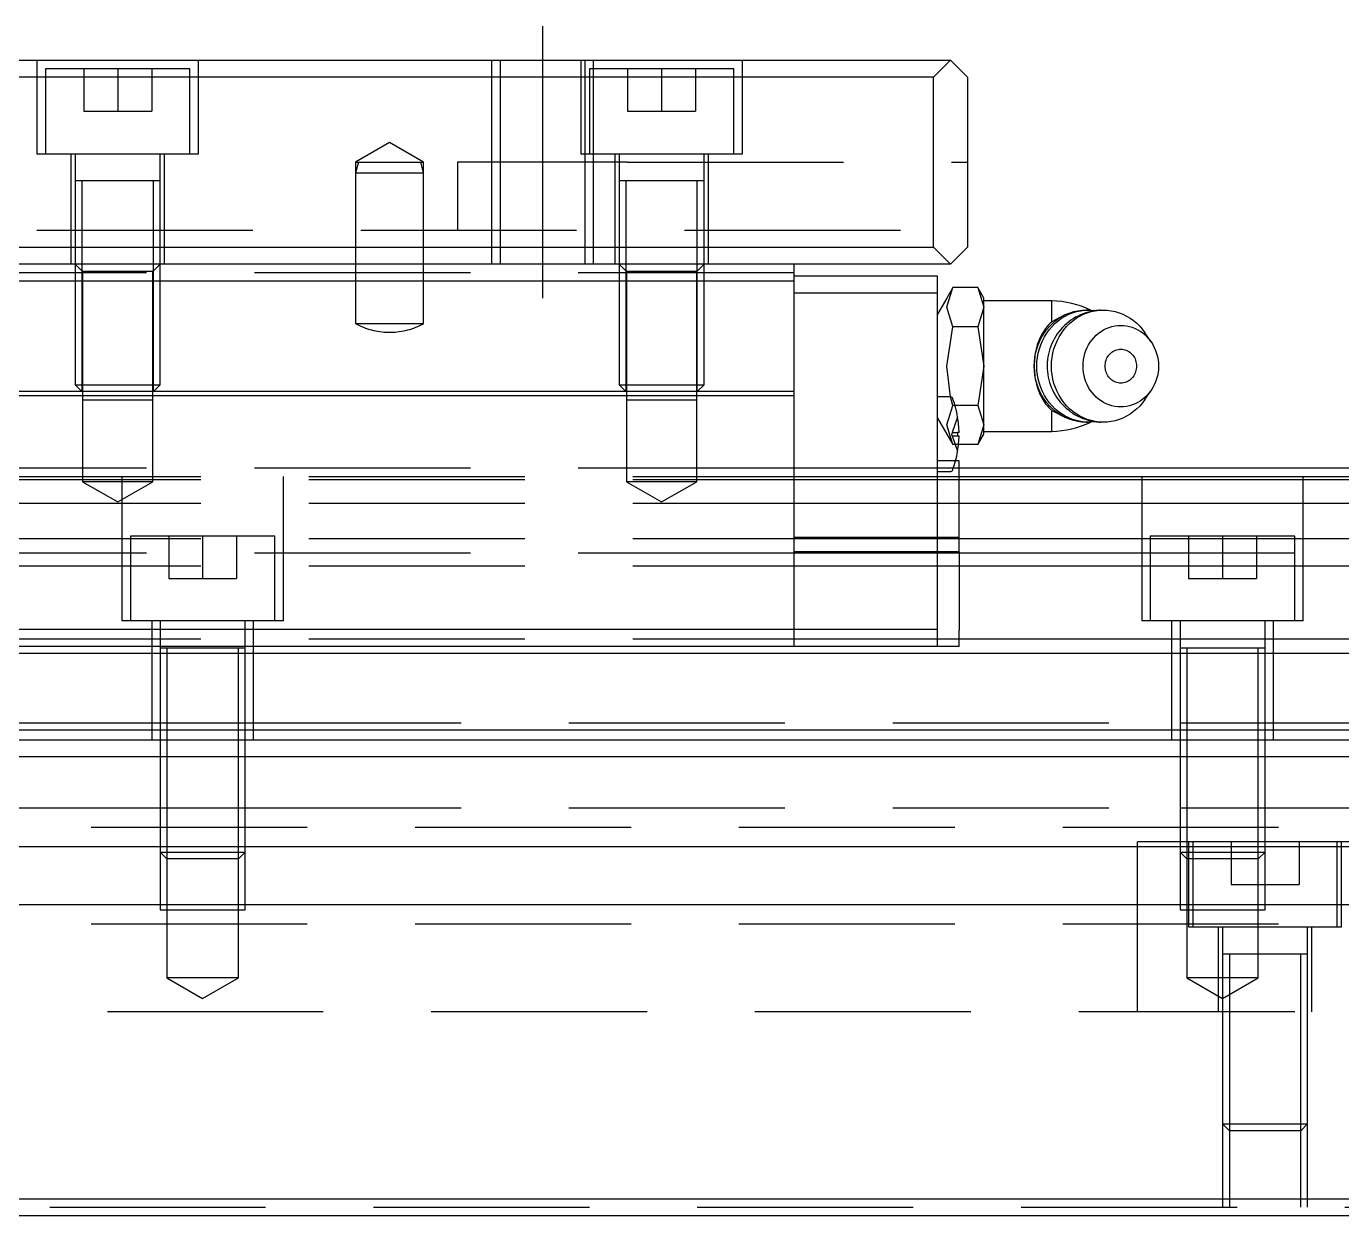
# Model space of a CAD drawing. Extents: x -13 to 622, y -350 to 108.
# Drawn here: x 189.6 to 267, y -326.7 to -256.7 of the extents above; entities that cross this region are included whole.
import ezdxf

# ---------------------------------------------------------------- set-up
doc = ezdxf.new("R2010")
doc.units = 0
doc.linetypes.add('CENTER', pattern=[50.8, 31.75, -6.35, 6.35, -6.35])
doc.linetypes.add('DASHED', pattern=[19.05, 12.7, -6.35])
doc.layers.get('0').update_dxf_attribs({"linetype": 'CONTINUOUS'})
doc.layers.add('CENTER', color=1, linetype='CENTER')

msp = doc.modelspace()

# ---------------------------------------------------------------- linework, layer by layer
at = {"color": 7, "linetype": 'CONTINUOUS'}
for p, q in [((96, -258.72), (244, -258.72)), ((244, -258.72), (243, -259.72)), ((245, -259.72), (244, -258.72)), ((243, -259.72), (97, -259.72)), ((243, -269.72), (243, -259.72)), ((245, -259.72), (245, -269.72)), ((197.5, -265.82), (192.5, -265.82)), ((229.5, -265.82), (224.5, -265.82)), ((229.5, -265.82), (224.5, -265.82)), ((97, -269.72), (243, -269.72)), ((243, -269.72), (244, -270.72)), ((244, -270.72), (245, -269.72)), ((244, -270.72), (96, -270.72)), ((234.8, -271.72), (234.8, -270.72)), ((243.232, -271.42), (234.8, -271.42)), ((243.232, -272.42), (243.232, -271.42)), ((234.8, -271.72), (187.2, -271.72)), ((234.8, -278.22), (234.8, -271.72)), ((244.135, -272.101), (243.778, -272.72)), ((243.778, -273.256), (244.135, -272.101)), ((245.6, -272.101), (244.135, -272.101)), ((245.6, -272.101), (245.599, -272.1)), ((245.957, -272.72), (245.6, -272.101)), ((245.6, -272.101), (245.957, -273.256)), ((243.232, -272.42), (234.8, -272.42)), ((243.232, -292.22), (243.232, -272.42)), ((243.778, -272.72), (243.232, -273.665)), ((245.957, -273.256), (245.957, -272.72)), ((249.957, -272.87), (245.957, -272.87)), ((249.957, -274.107), (249.957, -272.87)), ((244.135, -274.411), (243.778, -273.256)), ((245.957, -273.256), (245.6, -274.411)), ((245.957, -276.72), (245.957, -273.256)), ((250.718, -273.711), (249.957, -274.107)), ((250.177, -274.05), (250.376, -273.906)), ((250.33, -274.05), (250.529, -273.906)), ((250.376, -273.906), (250.585, -273.78)), ((250.529, -273.906), (250.738, -273.78)), ((250.585, -273.78), (250.802, -273.671)), ((250.738, -273.78), (250.955, -273.671)), ((250.802, -273.671), (251.027, -273.582)), ((250.955, -273.671), (251.18, -273.582)), ((251.027, -273.582), (251.257, -273.511)), ((251.216, -273.932), (251.08, -274.023)), ((251.18, -273.582), (251.41, -273.511)), ((251.189, -274.05), (251.388, -273.906)), ((251.355, -273.848), (251.216, -273.932)), ((251.257, -273.511), (251.492, -273.461)), ((251.499, -273.771), (251.355, -273.848)), ((251.388, -273.906), (251.597, -273.78)), ((251.41, -273.511), (251.645, -273.461)), ((251.492, -273.461), (251.729, -273.43)), ((251.647, -273.702), (251.499, -273.771)), ((251.597, -273.78), (251.815, -273.671)), ((251.645, -273.461), (251.883, -273.43)), ((251.798, -273.639), (251.647, -273.702)), ((251.729, -273.43), (251.969, -273.42)), ((251.952, -273.585), (251.798, -273.639)), ((251.815, -273.671), (252.039, -273.582)), ((251.883, -273.43), (252.122, -273.42)), ((252.108, -273.538), (251.952, -273.585)), ((252.122, -273.42), (251.969, -273.42)), ((252.039, -273.582), (252.27, -273.511)), ((252.267, -273.498), (252.108, -273.538)), ((252.122, -273.42), (252.534, -273.45)), ((252.428, -273.467), (252.267, -273.498)), ((252.27, -273.511), (252.504, -273.461)), ((252.59, -273.443), (252.428, -273.467)), ((252.504, -273.461), (252.742, -273.43)), ((252.753, -273.428), (252.59, -273.443)), ((252.742, -273.43), (252.981, -273.42)), ((252.814, -273.424), (252.753, -273.428)), ((252.981, -273.42), (253.219, -273.43)), ((253.219, -273.43), (253.455, -273.46)), ((253.455, -273.46), (253.688, -273.51)), ((253.688, -273.51), (253.916, -273.579)), ((253.916, -273.579), (254.14, -273.667)), ((254.14, -273.667), (254.356, -273.774)), ((254.356, -273.774), (254.563, -273.899)), ((254.563, -273.899), (254.762, -274.041)), ((243.778, -276.72), (244.135, -274.411)), ((245.6, -274.411), (244.135, -274.411)), ((245.6, -274.411), (245.957, -276.72)), ((249.515, -274.607), (249.437, -274.726)), ((249.502, -274.78), (249.65, -274.577)), ((249.593, -274.5), (249.515, -274.607)), ((249.676, -274.396), (249.593, -274.5)), ((249.65, -274.577), (249.813, -274.387)), ((249.655, -274.78), (249.803, -274.577)), ((249.764, -274.296), (249.676, -274.396)), ((249.858, -274.2), (249.764, -274.296)), ((249.803, -274.577), (249.966, -274.387)), ((249.813, -274.387), (249.989, -274.211)), ((249.957, -274.107), (249.858, -274.2)), ((249.966, -274.387), (250.142, -274.211)), ((249.989, -274.211), (250.177, -274.05)), ((250.142, -274.211), (250.33, -274.05)), ((250.376, -274.695), (250.279, -274.826)), ((250.479, -274.569), (250.376, -274.695)), ((250.588, -274.448), (250.479, -274.569)), ((250.515, -274.78), (250.663, -274.577)), ((250.703, -274.333), (250.588, -274.448)), ((250.663, -274.577), (250.826, -274.387)), ((250.823, -274.223), (250.703, -274.333)), ((250.949, -274.12), (250.823, -274.223)), ((250.826, -274.387), (251.001, -274.211)), ((251.08, -274.023), (250.949, -274.12)), ((251.001, -274.211), (251.189, -274.05)), ((252.707, -274.782), (252.851, -274.677)), ((252.851, -274.677), (253.002, -274.585)), ((253.002, -274.585), (253.159, -274.506)), ((253.159, -274.506), (253.322, -274.44)), ((253.322, -274.44), (253.489, -274.388)), ((253.489, -274.388), (253.659, -274.351)), ((253.659, -274.351), (253.831, -274.328)), ((253.831, -274.328), (254.005, -274.32)), ((254.005, -274.32), (254.178, -274.327)), ((254.178, -274.327), (254.351, -274.348)), ((254.351, -274.348), (254.521, -274.383)), ((254.521, -274.383), (254.688, -274.433)), ((254.688, -274.433), (254.852, -274.498)), ((254.762, -274.041), (254.949, -274.199)), ((254.852, -274.498), (255.01, -274.575)), ((254.949, -274.199), (255.124, -274.373)), ((255.01, -274.575), (255.162, -274.666)), ((255.124, -274.373), (255.287, -274.56)), ((255.162, -274.666), (255.307, -274.769)), ((255.287, -274.56), (255.435, -274.761)), ((249.102, -275.471), (249.067, -275.59)), ((249.069, -275.7), (249.152, -275.457)), ((249.141, -275.353), (249.102, -275.471)), ((249.184, -275.237), (249.141, -275.353)), ((249.152, -275.457), (249.252, -275.222)), ((249.239, -275.104), (249.184, -275.237)), ((249.222, -275.7), (249.305, -275.457)), ((249.3, -274.974), (249.239, -275.104)), ((249.252, -275.222), (249.369, -274.996)), ((249.366, -274.848), (249.3, -274.974)), ((249.305, -275.457), (249.405, -275.222)), ((249.437, -274.726), (249.366, -274.848)), ((249.369, -274.996), (249.502, -274.78)), ((249.405, -275.222), (249.522, -274.996)), ((249.522, -274.996), (249.655, -274.78)), ((249.96, -275.393), (249.898, -275.544)), ((250.029, -275.246), (249.96, -275.393)), ((250.105, -275.102), (250.029, -275.246)), ((250.082, -275.7), (250.165, -275.457)), ((250.189, -274.962), (250.105, -275.102)), ((250.165, -275.457), (250.265, -275.222)), ((250.279, -274.826), (250.189, -274.962)), ((250.265, -275.222), (250.382, -274.996)), ((250.382, -274.996), (250.515, -274.78)), ((252.038, -275.633), (252.122, -275.469)), ((252.122, -275.469), (252.218, -275.313)), ((252.218, -275.313), (252.326, -275.165)), ((252.326, -275.165), (252.443, -275.027)), ((252.443, -275.027), (252.57, -274.899)), ((252.57, -274.899), (252.707, -274.782)), ((255.307, -274.769), (255.444, -274.885)), ((255.799, -275.295), (255.435, -274.761)), ((255.444, -274.885), (255.572, -275.012)), ((255.572, -275.012), (255.691, -275.149)), ((255.691, -275.149), (255.799, -275.295)), ((255.799, -275.295), (255.898, -275.453)), ((255.898, -275.453), (255.985, -275.619)), ((248.929, -276.461), (248.957, -276.204)), ((248.949, -276.211), (248.936, -276.337)), ((248.965, -276.085), (248.949, -276.211)), ((248.957, -276.204), (249.004, -275.95)), ((248.985, -275.96), (248.965, -276.085)), ((249.008, -275.835), (248.985, -275.96)), ((249.004, -275.95), (249.069, -275.7)), ((249.036, -275.712), (249.008, -275.835)), ((249.067, -275.59), (249.036, -275.712)), ((249.082, -276.461), (249.111, -276.204)), ((249.111, -276.204), (249.157, -275.95)), ((249.157, -275.95), (249.222, -275.7)), ((249.727, -276.174), (249.704, -276.336)), ((249.758, -276.014), (249.727, -276.174)), ((249.797, -275.855), (249.758, -276.014)), ((249.844, -275.698), (249.797, -275.855)), ((249.898, -275.544), (249.844, -275.698)), ((249.942, -276.461), (249.97, -276.204)), ((249.97, -276.204), (250.017, -275.95)), ((250.017, -275.95), (250.082, -275.7)), ((251.825, -276.346), (251.858, -276.161)), ((251.858, -276.161), (251.905, -275.98)), ((251.905, -275.98), (251.965, -275.804)), ((251.965, -275.804), (252.038, -275.633)), ((253.177, -276.297), (253.215, -276.22)), ((253.215, -276.22), (253.258, -276.146)), ((253.258, -276.146), (253.307, -276.077)), ((253.307, -276.077), (253.361, -276.013)), ((253.361, -276.013), (253.421, -275.954)), ((253.421, -275.954), (253.485, -275.901)), ((253.485, -275.901), (253.553, -275.854)), ((253.553, -275.854), (253.624, -275.814)), ((253.624, -275.814), (253.699, -275.78)), ((253.699, -275.78), (253.776, -275.754)), ((253.776, -275.754), (253.854, -275.735)), ((253.854, -275.735), (253.934, -275.724)), ((253.934, -275.724), (254.015, -275.72)), ((254.015, -275.72), (254.095, -275.724)), ((254.095, -275.724), (254.175, -275.735)), ((254.175, -275.735), (254.254, -275.754)), ((254.254, -275.754), (254.331, -275.78)), ((254.331, -275.78), (254.405, -275.814)), ((254.405, -275.814), (254.477, -275.854)), ((254.477, -275.854), (254.545, -275.901)), ((254.545, -275.901), (254.609, -275.954)), ((254.609, -275.954), (254.668, -276.013)), ((254.668, -276.013), (254.722, -276.077)), ((254.722, -276.077), (254.771, -276.146)), ((254.771, -276.146), (254.815, -276.22)), ((254.815, -276.22), (254.852, -276.297)), ((255.985, -275.619), (256.059, -275.792)), ((256.059, -275.792), (256.121, -275.97)), ((256.121, -275.97), (256.169, -276.153)), ((256.169, -276.153), (256.204, -276.34)), ((244, -278.518), (243.778, -276.72)), ((245.957, -276.72), (245.6, -279.029)), ((245.957, -280.184), (245.957, -276.72)), ((248.92, -276.72), (248.929, -276.461)), ((248.922, -276.592), (248.92, -276.72)), ((248.929, -276.979), (248.92, -276.72)), ((248.92, -276.72), (248.92, -276.723)), ((248.92, -276.723), (248.922, -276.847)), ((248.927, -276.464), (248.922, -276.592)), ((248.922, -276.847), (248.927, -276.974)), ((248.936, -276.337), (248.927, -276.464)), ((248.927, -276.974), (248.936, -277.101)), ((248.957, -277.236), (248.929, -276.979)), ((249.073, -276.72), (249.082, -276.461)), ((249.082, -276.979), (249.073, -276.72)), ((249.111, -277.236), (249.082, -276.979)), ((249.682, -276.663), (249.681, -276.72)), ((249.681, -276.72), (249.685, -276.88)), ((249.689, -276.499), (249.682, -276.663)), ((249.685, -276.88), (249.697, -277.043)), ((249.704, -276.336), (249.689, -276.499)), ((249.933, -276.72), (249.942, -276.461)), ((249.942, -276.979), (249.933, -276.72)), ((249.97, -277.236), (249.942, -276.979)), ((251.797, -276.72), (251.804, -276.532)), ((251.804, -276.908), (251.797, -276.72)), ((251.804, -276.532), (251.825, -276.346)), ((251.825, -277.094), (251.804, -276.908)), ((253.091, -276.72), (253.094, -276.633)), ((253.094, -276.807), (253.091, -276.72)), ((253.094, -276.633), (253.105, -276.546)), ((253.105, -276.894), (253.094, -276.807)), ((253.105, -276.546), (253.122, -276.461)), ((253.122, -276.979), (253.105, -276.894)), ((253.122, -276.461), (253.147, -276.378)), ((253.147, -277.062), (253.122, -276.979)), ((253.147, -276.378), (253.177, -276.297)), ((254.852, -276.297), (254.883, -276.378)), ((254.883, -276.378), (254.907, -276.461)), ((254.907, -276.979), (254.883, -277.062)), ((254.907, -276.461), (254.925, -276.546)), ((254.925, -276.894), (254.907, -276.979)), ((254.925, -276.546), (254.935, -276.633)), ((254.935, -276.807), (254.925, -276.894)), ((254.935, -276.633), (254.939, -276.72)), ((254.939, -276.72), (254.935, -276.807)), ((256.204, -276.34), (256.225, -276.53)), ((256.225, -276.91), (256.204, -277.1)), ((256.225, -276.53), (256.232, -276.72)), ((256.232, -276.72), (256.225, -276.91)), ((248.936, -277.101), (248.949, -277.228)), ((248.949, -277.228), (248.965, -277.355)), ((249.004, -277.49), (248.957, -277.236)), ((248.965, -277.355), (248.985, -277.48)), ((248.985, -277.48), (249.014, -277.63)), ((249.069, -277.74), (249.004, -277.49)), ((249.014, -277.63), (249.048, -277.777)), ((249.048, -277.777), (249.088, -277.921)), ((249.152, -277.983), (249.069, -277.74)), ((249.157, -277.49), (249.111, -277.236)), ((249.222, -277.74), (249.157, -277.49)), ((249.305, -277.983), (249.222, -277.74)), ((249.697, -277.043), (249.717, -277.206)), ((249.717, -277.206), (249.746, -277.369)), ((249.746, -277.369), (249.782, -277.529)), ((249.782, -277.529), (249.827, -277.688)), ((249.827, -277.688), (249.879, -277.844)), ((250.017, -277.49), (249.97, -277.236)), ((250.082, -277.74), (250.017, -277.49)), ((250.165, -277.983), (250.082, -277.74)), ((251.858, -277.279), (251.825, -277.094)), ((251.905, -277.46), (251.858, -277.279)), ((251.965, -277.636), (251.905, -277.46)), ((252.038, -277.807), (251.965, -277.636)), ((253.177, -277.143), (253.147, -277.062)), ((253.215, -277.22), (253.177, -277.143)), ((253.258, -277.294), (253.215, -277.22)), ((253.307, -277.363), (253.258, -277.294)), ((253.361, -277.427), (253.307, -277.363)), ((253.421, -277.486), (253.361, -277.427)), ((253.485, -277.539), (253.421, -277.486)), ((253.553, -277.586), (253.485, -277.539)), ((253.624, -277.626), (253.553, -277.586)), ((253.699, -277.66), (253.624, -277.626)), ((253.776, -277.686), (253.699, -277.66)), ((253.854, -277.705), (253.776, -277.686)), ((253.934, -277.716), (253.854, -277.705)), ((254.015, -277.72), (253.934, -277.716)), ((254.095, -277.716), (254.015, -277.72)), ((254.175, -277.705), (254.095, -277.716)), ((254.254, -277.686), (254.175, -277.705)), ((254.331, -277.66), (254.254, -277.686)), ((254.405, -277.626), (254.331, -277.66)), ((254.477, -277.586), (254.405, -277.626)), ((254.545, -277.539), (254.477, -277.586)), ((254.609, -277.486), (254.545, -277.539)), ((254.668, -277.427), (254.609, -277.486)), ((254.722, -277.363), (254.668, -277.427)), ((254.771, -277.294), (254.722, -277.363)), ((254.815, -277.22), (254.771, -277.294)), ((254.852, -277.143), (254.815, -277.22)), ((254.883, -277.062), (254.852, -277.143)), ((256.059, -277.648), (255.985, -277.821)), ((256.121, -277.47), (256.059, -277.648)), ((256.169, -277.287), (256.121, -277.47)), ((256.204, -277.1), (256.169, -277.287)), ((234.8, -278.22), (187.2, -278.22)), ((234.8, -278.47), (187.2, -278.47)), ((234.8, -278.47), (234.8, -278.22)), ((234.8, -292.22), (234.8, -278.47)), ((244.014, -278.52), (243.232, -278.52)), ((249.088, -277.921), (249.133, -278.063)), ((249.133, -278.063), (249.184, -278.203)), ((249.252, -278.218), (249.152, -277.983)), ((249.184, -278.203), (249.239, -278.336)), ((249.239, -278.336), (249.3, -278.466)), ((249.369, -278.444), (249.252, -278.218)), ((249.3, -278.466), (249.366, -278.592)), ((249.405, -278.218), (249.305, -277.983)), ((249.502, -278.66), (249.369, -278.444)), ((249.522, -278.444), (249.405, -278.218)), ((249.655, -278.66), (249.522, -278.444)), ((249.879, -277.844), (249.939, -277.998)), ((249.939, -277.998), (250.007, -278.149)), ((250.007, -278.149), (250.082, -278.296)), ((250.082, -278.296), (250.164, -278.439)), ((250.164, -278.439), (250.254, -278.578)), ((250.265, -278.218), (250.165, -277.983)), ((250.254, -278.578), (250.35, -278.712)), ((250.382, -278.444), (250.265, -278.218)), ((250.515, -278.66), (250.382, -278.444)), ((252.122, -277.971), (252.038, -277.807)), ((252.218, -278.127), (252.122, -277.971)), ((252.326, -278.275), (252.218, -278.127)), ((252.443, -278.413), (252.326, -278.275)), ((252.57, -278.541), (252.443, -278.413)), ((252.707, -278.658), (252.57, -278.541)), ((255.444, -278.555), (255.307, -278.671)), ((255.435, -278.679), (255.799, -278.145)), ((255.572, -278.428), (255.444, -278.555)), ((255.691, -278.291), (255.572, -278.428)), ((255.799, -278.145), (255.691, -278.291)), ((255.898, -277.987), (255.799, -278.145)), ((255.985, -277.821), (255.898, -277.987)), ((245.6, -279.029), (244.257, -279.029)), ((245.6, -279.029), (245.957, -280.184)), ((249.366, -278.592), (249.437, -278.714)), ((249.437, -278.714), (249.515, -278.833)), ((249.65, -278.863), (249.502, -278.66)), ((249.515, -278.833), (249.593, -278.94)), ((249.593, -278.94), (249.676, -279.044)), ((249.813, -279.053), (249.65, -278.863)), ((249.803, -278.863), (249.655, -278.66)), ((249.676, -279.044), (249.764, -279.144)), ((249.764, -279.144), (249.858, -279.24)), ((249.966, -279.053), (249.803, -278.863)), ((249.989, -279.229), (249.813, -279.053)), ((249.858, -279.24), (249.957, -279.333)), ((249.957, -279.333), (250.717, -279.729)), ((249.957, -280.57), (249.957, -279.333)), ((250.142, -279.229), (249.966, -279.053)), ((250.177, -279.39), (249.989, -279.229)), ((250.33, -279.39), (250.142, -279.229)), ((250.35, -278.712), (250.454, -278.841)), ((250.454, -278.841), (250.563, -278.965)), ((250.663, -278.863), (250.515, -278.66)), ((250.563, -278.965), (250.679, -279.084)), ((250.826, -279.054), (250.663, -278.863)), ((250.679, -279.084), (250.8, -279.196)), ((250.8, -279.196), (250.927, -279.302)), ((251.001, -279.229), (250.826, -279.054)), ((250.927, -279.302), (251.059, -279.402)), ((251.189, -279.39), (251.001, -279.229)), ((252.851, -278.763), (252.707, -278.658)), ((253.002, -278.855), (252.851, -278.763)), ((253.159, -278.934), (253.002, -278.855)), ((253.322, -279), (253.159, -278.934)), ((253.489, -279.052), (253.322, -279)), ((253.659, -279.089), (253.489, -279.052)), ((253.831, -279.112), (253.659, -279.089)), ((254.005, -279.12), (253.831, -279.112)), ((254.178, -279.113), (254.005, -279.12)), ((254.351, -279.092), (254.178, -279.113)), ((254.521, -279.057), (254.351, -279.092)), ((254.688, -279.007), (254.521, -279.057)), ((254.852, -278.942), (254.688, -279.007)), ((254.949, -279.241), (254.762, -279.399)), ((255.01, -278.865), (254.852, -278.942)), ((255.124, -279.067), (254.949, -279.241)), ((255.162, -278.774), (255.01, -278.865)), ((255.287, -278.88), (255.124, -279.067)), ((255.307, -278.671), (255.162, -278.774)), ((255.435, -278.679), (255.287, -278.88)), ((250.376, -279.534), (250.177, -279.39)), ((250.529, -279.534), (250.33, -279.39)), ((250.585, -279.66), (250.376, -279.534)), ((250.738, -279.66), (250.529, -279.534)), ((250.802, -279.769), (250.585, -279.66)), ((250.955, -279.769), (250.738, -279.66)), ((251.027, -279.858), (250.802, -279.769)), ((251.18, -279.858), (250.955, -279.769)), ((251.257, -279.929), (251.027, -279.858)), ((251.059, -279.402), (251.195, -279.495)), ((251.41, -279.929), (251.18, -279.858)), ((251.388, -279.534), (251.189, -279.39)), ((251.195, -279.495), (251.337, -279.581)), ((251.492, -279.979), (251.257, -279.929)), ((251.337, -279.581), (251.482, -279.66)), ((251.597, -279.66), (251.388, -279.534)), ((251.645, -279.979), (251.41, -279.929)), ((251.482, -279.66), (251.631, -279.731)), ((251.729, -280.01), (251.492, -279.979)), ((251.815, -279.769), (251.597, -279.66)), ((251.631, -279.731), (251.783, -279.795)), ((251.883, -280.01), (251.645, -279.979)), ((251.969, -280.02), (251.729, -280.01)), ((251.783, -279.795), (251.938, -279.851)), ((252.039, -279.859), (251.815, -279.769)), ((252.122, -280.02), (251.883, -280.01)), ((251.938, -279.851), (252.096, -279.899)), ((251.969, -280.02), (252.122, -280.02)), ((252.27, -279.929), (252.039, -279.859)), ((252.096, -279.899), (252.256, -279.939)), ((252.534, -279.99), (252.122, -280.02)), ((252.256, -279.939), (252.417, -279.971)), ((252.505, -279.979), (252.27, -279.929)), ((252.417, -279.971), (252.58, -279.996)), ((252.742, -280.01), (252.505, -279.979)), ((252.58, -279.996), (252.744, -280.011)), ((252.982, -280.02), (252.742, -280.01)), ((252.744, -280.011), (252.812, -280.016)), ((253.219, -280.01), (252.982, -280.02)), ((253.455, -279.98), (253.219, -280.01)), ((253.688, -279.93), (253.455, -279.98)), ((253.917, -279.861), (253.688, -279.93)), ((254.14, -279.773), (253.917, -279.861)), ((254.356, -279.666), (254.14, -279.773)), ((254.564, -279.541), (254.356, -279.666)), ((254.762, -279.399), (254.564, -279.541)), ((244.416, -280.62), (244.416, -280.82)), ((244.498, -280.62), (244.416, -280.62)), ((244.416, -280.82), (244.498, -280.82)), ((245.957, -280.184), (245.6, -281.339)), ((245.6, -281.339), (245.957, -280.72)), ((245.957, -280.72), (245.957, -280.184)), ((245.957, -280.57), (249.957, -280.57)), ((245.6, -281.339), (244.467, -281.339)), ((245.599, -281.34), (245.6, -281.339)), ((244.5, -282.29), (244.291, -282.29)), ((244.5, -284.89), (244.5, -282.29)), ((243.232, -282.92), (244.014, -282.92)), ((268, -282.72), (244.5, -282.72)), ((244.5, -283.22), (340, -283.22)), ((244.5, -283.384), (340, -283.384)), ((244.5, -284.782), (340, -284.782)), ((244.5, -286.803), (244.5, -284.89)), ((244.5, -286.803), (243.232, -286.803)), ((244.5, -287.648), (244.5, -286.803)), ((244.5, -286.858), (340, -286.858)), ((244.5, -287.648), (243.232, -287.648)), ((244.5, -287.648), (244.5, -292.258)), ((244.5, -288.479), (340, -288.479)), ((234.8, -292.22), (187.2, -292.22)), ((243.232, -292.22), (234.8, -292.22)), ((234.8, -293.22), (234.8, -292.22)), ((243.232, -293.22), (243.232, -292.22)), ((244.5, -293.22), (244.5, -292.258)), ((234.8, -293.22), (187.2, -293.22)), ((243.232, -293.22), (234.8, -293.22)), ((244.5, -293.22), (243.232, -293.22)), ((244.5, -292.772), (340, -292.772)), ((0, -293.62), (340, -293.62)), ((202.5, -293.32), (197.5, -293.32)), ((262.5, -293.32), (257.5, -293.32)), ((0, -298.12), (340, -298.12)), ((1, -298.72), (339, -298.72)), ((338, -299.72), (2, -299.72)), ((338, -305.02), (2, -305.02)), ((338, -308.42), (2, -308.42)), ((265, -311.32), (260, -311.32)), ((265, -311.32), (260, -311.32)), ((2, -325.72), (338, -325.72)), ((339, -326.72), (1, -326.72))]:
    msp.add_line(p, q, dxfattribs=at)
at = {"color": 3, "linetype": 'DASHED'}
for p, q in [((190.25, -258.72), (190.25, -264.22)), ((190.75, -259.22), (190.75, -264.22)), ((199.25, -259.22), (190.75, -259.22)), ((193, -259.22), (193, -261.72)), ((195, -259.22), (195, -261.72)), ((197, -259.22), (197, -261.72)), ((199.25, -264.22), (199.25, -259.22)), ((199.75, -264.22), (199.75, -258.72)), ((217, -258.72), (217, -270.72)), ((217.5, -258.72), (217.5, -270.72)), ((222.25, -258.72), (222.25, -264.22)), ((222.5, -270.72), (222.5, -258.72)), ((222.75, -259.22), (222.75, -264.22)), ((231.25, -259.22), (222.75, -259.22)), ((223, -259.22), (223, -258.72)), ((223, -264.22), (223, -259.22)), ((225, -259.22), (225, -261.72)), ((227, -259.22), (227, -261.72)), ((229, -259.22), (229, -261.72)), ((231.25, -264.22), (231.25, -259.22)), ((231.75, -264.22), (231.75, -258.72)), ((193, -261.72), (195, -261.72)), ((195, -261.72), (197, -261.72)), ((225, -261.72), (227, -261.72)), ((227, -261.72), (229, -261.72)), ((211, -263.565), (209, -264.72)), ((213, -264.72), (211, -263.565)), ((190.25, -264.22), (199.75, -264.22)), ((192.25, -264.22), (192.25, -270.72)), ((192.5, -264.22), (192.5, -265.82)), ((197.5, -265.82), (197.5, -264.22)), ((197.75, -270.72), (197.75, -264.22)), ((222.25, -264.22), (231.75, -264.22)), ((223, -270.72), (223, -264.22)), ((224.25, -264.22), (224.25, -270.72)), ((224.5, -264.22), (224.5, -265.82)), ((229.5, -265.82), (229.5, -264.22)), ((229.75, -270.72), (229.75, -264.22)), ((209, -264.72), (209, -265.35)), ((209.169, -264.72), (209, -265.35)), ((209, -264.72), (211, -264.72)), ((209, -265.35), (209, -270.72)), ((209, -265.35), (213, -265.35)), ((211, -264.72), (213, -264.72)), ((213, -265.35), (212.831, -264.72)), ((213, -265.35), (213, -264.72)), ((213, -270.72), (213, -265.35)), ((215, -264.72), (215, -268.72)), ((225, -264.72), (215, -264.72)), ((225, -264.72), (245, -264.72)), ((192.5, -265.815), (192.5, -265.82)), ((192.5, -265.82), (192.5, -270.72)), ((192.5, -265.82), (192.5, -265.825)), ((197.5, -265.82), (192.5, -265.82)), ((192.9, -265.82), (192.9, -270.72)), ((197.1, -270.72), (197.1, -265.82)), ((197.5, -265.82), (197.5, -265.815)), ((197.5, -270.72), (197.5, -265.82)), ((197.5, -265.825), (197.5, -265.82)), ((224.5, -265.815), (224.5, -265.82)), ((224.5, -265.82), (224.5, -265.825)), ((224.5, -265.82), (224.5, -270.72)), ((229.5, -265.82), (224.5, -265.82)), ((224.9, -265.82), (224.9, -270.72)), ((229.1, -270.72), (229.1, -265.82)), ((229.5, -265.82), (229.5, -265.815)), ((229.5, -265.825), (229.5, -265.82)), ((229.5, -270.72), (229.5, -265.82)), ((95, -268.72), (245, -268.72)), ((192.5, -270.72), (192.938, -271.158)), ((192.5, -270.72), (192.5, -277.82)), ((197.5, -270.72), (192.5, -270.72)), ((192.9, -270.72), (192.9, -278.22)), ((197.062, -271.158), (197.5, -270.72)), ((197.1, -278.22), (197.1, -270.72)), ((197.5, -277.82), (197.5, -270.72)), ((209, -270.72), (209, -274.22)), ((213, -274.22), (213, -270.72)), ((224.5, -270.72), (224.938, -271.158)), ((224.5, -270.72), (224.5, -277.82)), ((229.5, -270.72), (224.5, -270.72)), ((224.9, -270.72), (224.9, -278.22)), ((229.062, -271.158), (229.5, -270.72)), ((229.1, -278.22), (229.1, -270.72)), ((229.5, -277.82), (229.5, -270.72)), ((234.8, -271.22), (187.2, -271.22)), ((192.938, -271.158), (192.938, -278.72)), ((197.062, -271.158), (192.938, -271.158)), ((197.062, -278.72), (197.062, -271.158)), ((224.938, -271.158), (224.938, -278.72)), ((229.062, -271.158), (224.938, -271.158)), ((229.062, -278.72), (229.062, -271.158)), ((209, -274.22), (213, -274.22)), ((210.937, -274.72), (211.063, -274.72)), ((192.5, -277.82), (192.9, -278.22)), ((192.5, -277.82), (197.5, -277.82)), ((197.1, -278.22), (197.5, -277.82)), ((224.5, -277.82), (224.9, -278.22)), ((224.5, -277.82), (229.5, -277.82)), ((229.1, -278.22), (229.5, -277.82)), ((244.135, -279.029), (244, -278.518)), ((192.933, -278.72), (192.933, -283.52)), ((197.067, -278.72), (192.933, -278.72)), ((197.067, -283.52), (197.067, -278.72)), ((224.933, -278.72), (224.933, -283.52)), ((229.067, -278.72), (224.933, -278.72)), ((229.067, -283.52), (229.067, -278.72)), ((243.778, -280.184), (244.135, -279.029)), ((244.257, -279.029), (244.135, -279.029)), ((243.232, -279.775), (243.778, -280.72)), ((244.416, -279.722), (244.1, -280.62)), ((244.135, -281.339), (243.778, -280.184)), ((243.778, -280.72), (244.135, -281.339)), ((244.1, -280.62), (244.065, -280.72)), ((244.1, -280.82), (244.065, -280.72)), ((244.1, -280.62), (244.416, -280.62)), ((244.1, -280.82), (244.416, -281.718)), ((244.1, -280.82), (244.416, -280.82)), ((244.467, -281.339), (244.135, -281.339)), ((244.291, -282.29), (243.232, -282.29)), ((187.2, -283.22), (234.8, -283.22)), ((234.8, -282.72), (189, -282.72)), ((195.25, -283.22), (195.25, -291.72)), ((204.75, -291.72), (204.75, -283.22)), ((243.232, -282.72), (234.8, -282.72)), ((234.8, -283.22), (243.232, -283.22)), ((244.157, -282.72), (243.232, -282.72)), ((243.232, -283.22), (244.5, -283.22)), ((244.5, -282.72), (244.157, -282.72)), ((255.25, -283.22), (255.25, -291.72)), ((264.75, -291.72), (264.75, -283.22)), ((187.2, -283.384), (234.8, -283.384)), ((192.933, -283.52), (195, -284.713)), ((197.067, -283.52), (192.933, -283.52)), ((195, -284.713), (197.067, -283.52)), ((224.933, -283.52), (227, -284.713)), ((229.067, -283.52), (224.933, -283.52)), ((227, -284.713), (229.067, -283.52)), ((234.8, -283.384), (243.232, -283.384)), ((243.232, -283.384), (244.5, -283.384)), ((187.2, -284.782), (234.8, -284.782)), ((234.8, -284.782), (243.232, -284.782)), ((243.232, -284.782), (244.5, -284.782)), ((187.2, -286.858), (234.8, -286.858)), ((195.75, -286.72), (195.75, -291.72)), ((204.25, -286.72), (195.75, -286.72)), ((198, -286.72), (198, -289.22)), ((200, -286.72), (200, -289.22)), ((202, -286.72), (202, -289.22)), ((204.25, -291.72), (204.25, -286.72)), ((243.232, -286.803), (234.8, -286.803)), ((234.8, -286.858), (243.232, -286.858)), ((243.232, -286.858), (244.5, -286.858)), ((255.75, -286.72), (255.75, -291.72)), ((264.25, -286.72), (255.75, -286.72)), ((258, -286.72), (258, -289.22)), ((260, -286.72), (260, -289.22)), ((262, -286.72), (262, -289.22)), ((264.25, -291.72), (264.25, -286.72)), ((234.8, -287.72), (187.2, -287.72)), ((243.232, -287.648), (234.8, -287.648)), ((243.232, -287.72), (234.8, -287.72)), ((244.5, -287.72), (243.232, -287.72)), ((255.75, -287.72), (244.5, -287.72)), ((264.25, -287.72), (255.75, -287.72)), ((283, -287.72), (264.25, -287.72)), ((187.2, -288.479), (234.8, -288.479)), ((234.8, -288.479), (243.232, -288.479)), ((243.232, -288.479), (244.5, -288.479)), ((198, -289.22), (200, -289.22)), ((200, -289.22), (202, -289.22)), ((258, -289.22), (260, -289.22)), ((260, -289.22), (262, -289.22)), ((204.75, -291.72), (195.25, -291.72)), ((197, -291.72), (197, -298.72)), ((197.5, -291.72), (197.5, -293.22)), ((202.5, -293.22), (202.5, -291.72)), ((203, -298.72), (203, -291.72)), ((264.75, -291.72), (255.25, -291.72)), ((257, -291.72), (257, -298.72)), ((257.5, -291.72), (257.5, -293.32)), ((262.5, -293.32), (262.5, -291.72)), ((263, -298.72), (263, -291.72)), ((187.2, -292.772), (234.8, -292.772)), ((197.5, -293.22), (197.5, -293.32)), ((202.5, -293.32), (202.5, -293.22)), ((234.8, -292.772), (243.232, -292.772)), ((243.232, -292.772), (244.5, -292.772)), ((197.5, -293.315), (197.5, -293.32)), ((197.5, -293.32), (197.5, -293.325)), ((197.5, -293.32), (197.5, -298.72)), ((202.5, -293.32), (197.5, -293.32)), ((197.9, -293.32), (197.9, -298.72)), ((202.1, -298.72), (202.1, -293.32)), ((202.5, -293.32), (202.5, -293.315)), ((202.5, -293.325), (202.5, -293.32)), ((202.5, -298.72), (202.5, -293.32)), ((257.5, -293.315), (257.5, -293.32)), ((257.5, -293.32), (257.5, -293.325)), ((257.5, -293.32), (257.5, -298.72)), ((262.5, -293.32), (257.5, -293.32)), ((257.9, -293.32), (257.9, -298.72)), ((262.1, -298.72), (262.1, -293.32)), ((262.5, -293.32), (262.5, -293.315)), ((262.5, -293.325), (262.5, -293.32)), ((262.5, -298.72), (262.5, -293.32)), ((185, -297.72), (197.5, -297.72)), ((197.5, -297.72), (197.9, -297.72)), ((197.9, -297.72), (202.1, -297.72)), ((202.1, -297.72), (202.5, -297.72)), ((202.5, -297.72), (257.5, -297.72)), ((257.5, -297.72), (257.9, -297.72)), ((257.9, -297.72), (262.1, -297.72)), ((262.1, -297.72), (262.5, -297.72)), ((262.5, -297.72), (283, -297.72)), ((197.5, -298.72), (197.5, -305.02)), ((197.5, -298.72), (197.5, -305.02)), ((197.9, -298.72), (197.9, -305.02)), ((202.1, -305.02), (202.1, -298.72)), ((202.5, -305.02), (202.5, -298.72)), ((202.5, -305.02), (202.5, -298.72)), ((257.5, -298.72), (257.5, -305.02)), ((257.5, -298.72), (257.5, -305.02)), ((257.9, -298.72), (257.9, -305.02)), ((262.1, -305.02), (262.1, -298.72)), ((262.5, -305.02), (262.5, -298.72)), ((262.5, -305.02), (262.5, -298.72)), ((189, -302.72), (197.5, -302.72)), ((197.5, -302.72), (197.9, -302.72)), ((197.9, -302.72), (202.1, -302.72)), ((202.1, -302.72), (202.5, -302.72)), ((202.5, -302.72), (257.5, -302.72)), ((257.5, -302.72), (257.9, -302.72)), ((257.9, -302.72), (262.1, -302.72)), ((262.1, -302.72), (262.5, -302.72)), ((262.5, -302.72), (268, -302.72)), ((339.5, -303.87), (0.5, -303.87)), ((257.5, -304.72), (255, -304.72)), ((255, -305.02), (255, -304.72)), ((257.9, -304.72), (257.5, -304.72)), ((262.1, -304.72), (257.9, -304.72)), ((258, -304.72), (258, -309.72)), ((258.25, -304.72), (258.25, -305.02)), ((260.5, -304.72), (260.5, -307.22)), ((262.5, -304.72), (262.1, -304.72)), ((270, -304.72), (262.5, -304.72)), ((264.5, -304.72), (264.5, -307.22)), ((266.75, -305.02), (266.75, -304.72)), ((267, -309.72), (267, -304.72)), ((197.5, -305.02), (197.5, -305.32)), ((197.5, -305.02), (197.5, -305.32)), ((197.5, -305.32), (197.9, -305.72)), ((197.5, -305.32), (197.5, -308.42)), ((197.5, -305.32), (202.5, -305.32)), ((197.9, -305.02), (197.9, -305.72)), ((202.1, -305.72), (202.1, -305.02)), ((202.1, -305.72), (202.5, -305.32)), ((202.5, -305.32), (202.5, -305.02)), ((202.5, -305.32), (202.5, -305.02)), ((202.5, -308.42), (202.5, -305.32)), ((255, -308.42), (255, -305.02)), ((257.5, -305.02), (257.5, -305.32)), ((257.5, -305.02), (257.5, -305.32)), ((257.5, -305.32), (257.9, -305.72)), ((257.5, -305.32), (257.5, -308.42)), ((257.5, -305.32), (262.5, -305.32)), ((257.9, -305.02), (257.9, -305.72)), ((258.25, -305.02), (258.25, -305.72)), ((262.1, -305.72), (262.1, -305.02)), ((262.1, -305.72), (262.5, -305.32)), ((262.5, -305.32), (262.5, -305.02)), ((262.5, -305.32), (262.5, -305.02)), ((262.5, -308.42), (262.5, -305.32)), ((266.75, -308.42), (266.75, -305.02)), ((197.9, -305.72), (197.9, -308.72)), ((202.1, -305.72), (197.9, -305.72)), ((202.1, -308.72), (202.1, -305.72)), ((257.9, -305.72), (257.9, -308.72)), ((262.1, -305.72), (257.9, -305.72)), ((258.25, -305.72), (258.25, -308.42)), ((262.1, -308.72), (262.1, -305.72)), ((260.5, -307.22), (262.5, -307.22)), ((262.5, -307.22), (264.5, -307.22)), ((197.5, -308.42), (197.5, -308.72)), ((197.5, -308.72), (202.5, -308.72)), ((197.9, -308.72), (197.9, -312.72)), ((202.1, -312.72), (202.1, -308.72)), ((202.5, -308.72), (202.5, -308.42)), ((255, -314.72), (255, -308.42)), ((257.5, -308.42), (257.5, -308.72)), ((257.5, -308.72), (262.5, -308.72)), ((257.9, -308.72), (257.9, -312.72)), ((258.25, -308.42), (258.25, -308.72)), ((258.25, -308.72), (258.25, -309.72)), ((262.1, -312.72), (262.1, -308.72)), ((262.5, -308.72), (262.5, -308.42)), ((266.75, -309.72), (266.75, -308.42)), ((339.5, -309.57), (0.5, -309.57)), ((258, -309.72), (267, -309.72)), ((259.75, -309.72), (259.75, -314.72)), ((260, -309.72), (260, -311.325)), ((265, -311.325), (265, -309.72)), ((265.25, -314.72), (265.25, -309.72)), ((260, -311.315), (260, -314.72)), ((265, -311.32), (260, -311.32)), ((260.4, -311.32), (260.4, -314.72)), ((264.6, -314.72), (264.6, -311.32)), ((265, -314.72), (265, -311.315)), ((197.9, -312.72), (200, -313.932)), ((202.1, -312.72), (197.9, -312.72)), ((200, -313.932), (202.1, -312.72)), ((257.9, -312.72), (260, -313.932)), ((262.1, -312.72), (257.9, -312.72)), ((260, -313.932), (262.1, -312.72)), ((283.292, -314.72), (176.708, -314.72)), ((260, -314.72), (260, -321.32)), ((260, -314.72), (260, -321.32)), ((260.4, -314.72), (260.4, -321.72)), ((264.6, -321.72), (264.6, -314.72)), ((265, -321.32), (265, -314.72)), ((265, -321.32), (265, -314.72)), ((260, -321.32), (260.4, -321.72)), ((260, -321.32), (260, -326.22)), ((260, -321.32), (265, -321.32)), ((260.4, -321.72), (260.4, -326.22)), ((264.6, -321.72), (260.4, -321.72)), ((264.6, -321.72), (265, -321.32)), ((264.6, -326.22), (264.6, -321.72)), ((265, -326.22), (265, -321.32)), ((0.5, -326.22), (339.5, -326.22))]:
    msp.add_line(p, q, dxfattribs=at)
at = {"color": 7, "linetype": 'CONTINUOUS'}
for centre, radius, start, end in [((249.729, -278.866), 6, 65.106, 87.82141), ((244.014, -278.62), 0.1, 20.85059, 90), ((238.5, -280.72), 6, 9.59407, 20.85059), ((238.5, -280.72), 5.999, 0.95511, 9.57967), ((249.729, -274.574), 6, 272.17859, 294.894), ((238.5, -280.72), 5.999, 350.42033, 359.04489), ((238.5, -280.72), 6, 339.14941, 350.40593), ((244.014, -282.82), 0.1, 270, 339.14941)]:
    msp.add_arc(centre, radius, start, end, dxfattribs=at)
at = {"color": 3, "linetype": 'DASHED'}
for centre, start, end in [((210.937, -270.72), 241.03047, 270), ((211.063, -270.72), 270, 298.96953)]:
    msp.add_arc(centre, 4, start, end, dxfattribs=at)
at = {"layer": 'CENTER', "color": 1, "linetype": 'CENTER'}
msp.add_line((220, -256.72), (220, -272.72), dxfattribs=at)

doc.saveas('drawing.dxf')
